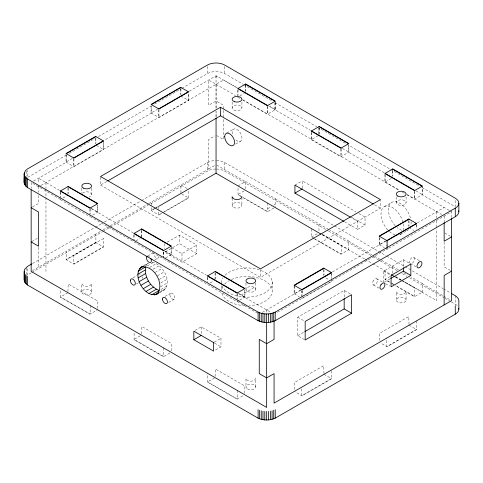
<?xml version="1.0" encoding="UTF-8"?>
<svg xmlns="http://www.w3.org/2000/svg" width="483" height="483" viewBox="0 0 483 483"><rect width="100%" height="100%" fill="white"/><g stroke="black" fill="none" stroke-linecap="round" stroke-linejoin="round"><path stroke-width="0.36" stroke-dasharray="2.42 1.81" d="M180.938 192.808L180.938 184.965L208.644 168.929L208.65 139.466L214.82 135.904M216.058 117.454L216.064 111.422L216.052 117.345M216.064 108.409L216.07 84.302L208.65 80.033L208.65 105.258L216.052 100.983L223.46 105.258L223.46 109.719M302.328 188.122L302.328 180.871L355.886 211.789M344.566 221.782L357.625 229.328L357.625 221.347L351.093 217.573M357.625 229.328L365.033 225.048L365.033 217.066L358.501 213.299M387.064 247.103L387.312 249.385M387.064 246.39L387.064 241.403M275.026 102.68L274.887 109.732L310.478 130.271M318.858 133.688L318.967 128.049M386.943 247.03L386.823 249.101L331.398 281.094L331.893 281.384L275.998 313.081M386.986 246.342L387.269 241.524M159.849 292.529C174.991 286.974 164.359 264.267 152.097 262.245M146.138 265.686L146.693 264.461L148.015 263.235M66.503 154.965L27.362 177.563L27.362 170.439M69.111 153.461L95.205 138.392M98.472 136.514L151.312 106.006L151.318 113.137L104.37 140.239M154.572 104.123L181.318 88.679M181.97 88.304L207.412 73.615A12.22 7.052 0 0 1 224.692 73.615L242.985 84.175M66.026 154.252L66.026 162.089L72.468 158.37M151.07 105.868L151.07 112.992L157.506 109.273M33.623 181.083L66.274 162.234L66.274 154.397M189.318 91.196L216.052 75.759L237.111 87.821M38.562 186.782L40.415 185.714M41.031 185.357L223.472 80.027L237.032 87.864M66.026 162.089L73.923 166.653L103.549 149.549L103.549 141.712M151.07 112.992L158.967 117.55L188.593 100.452L188.593 93.322M32.391 207.02L38.562 203.458L38.562 195.295M63.001 198.042L67.94 195.192M239.876 95.924L244.193 93.43M100.524 177.231L100.524 185.074L107.045 181.306M31.775 241.585L37.33 238.379M226.756 133.06L233.549 129.142M92.627 215.146L97.808 212.152L97.808 205.027M242.931 100.108L267.401 114.242L275.298 109.677L275.298 102.553M235.589 144.085L240.528 141.235M32.584 263.489L94.553 227.704M95.205 227.33L101.732 223.563M104.34 222.059L140.873 200.964M141.525 200.59L207.412 162.548L211.379 161.02L216.052 160.483M32.391 270.728L66.274 251.166L66.274 259.721L95.894 242.617L95.894 234.068L102.414 230.3M103.066 229.926L109.587 226.159M110.239 225.784L148.058 203.953M148.71 203.572L151.318 202.069L151.318 204.919M31.274 272.792L27.362 275.05L27.362 266.501M31.926 272.412L102.384 231.737M103.036 231.363L109.563 227.596M110.215 227.221L148.052 205.372M150.66 203.868L207.412 171.097A12.22 7.052 0 0 1 216.052 169.032M154.934 208.245L151.07 210.479L158.967 215.038L161.545 213.552M155.574 207.877L158.152 206.386M154.536 208.765L151.318 210.618L151.318 205.631M155.182 208.39L158.4 206.531M161.944 213.039L158.72 214.899L158.72 209.906M162.584 212.665L188.346 197.795L188.346 189.239M164.117 212.067L188.593 197.933L180.938 193.52M135.946 240.872L140.269 238.373M311.263 132.523L311.263 139.653L318.991 135.192M238.022 185.931L245.678 181.511L275.298 198.616L275.05 207.31M67.94 292.68L60.284 297.093L89.91 314.198L97.56 309.778M244.193 190.918L237.775 194.625L242.285 197.227M167.281 242.164L179.519 235.1L196.798 245.074L196.798 253.629L181.988 262.178L164.709 252.204L179.519 243.649L196.798 253.629M147.78 255.948L153.334 252.742M143.523 265.674L147.84 263.181M144.586 265.674L148.909 263.181M154.977 259.854L158.062 258.073M147.267 265.94L153.437 262.378M165.572 257.97L171.374 254.626L171.374 247.495M311.263 139.653L340.889 156.752L348.865 152.151L348.865 145.021M149.525 267.522L156.317 263.603M132.97 277.894L137.287 275.401M294.926 185.146L302.328 180.871M153.02 269.26L159.191 265.698M171.749 247.713L181.988 253.629L196.798 245.074M155.079 272.448L161.871 268.53M136.46 283.944L138.929 282.519M267.648 208.734L271.349 206.597M273.819 205.166L275.05 204.454M273.819 208.022L267.401 211.723L242.931 197.595M157.38 275.811L164.172 271.893M159.149 279.488L165.935 275.57M160.875 282.869L167.046 279.307M160.634 286.763L167.42 282.845M160.875 289.51L167.046 285.942M159.764 291.961L165.935 288.399M165.059 296.423L170.614 293.217M168.549 302.473L174.103 299.261M210.129 282.984L213.83 280.846M384.903 174.242L384.903 182.079L392.558 177.659M275.05 198.755L328.899 229.558M140.269 335.86L133.851 339.567L163.471 356.671L171.127 352.252M317.144 233.748L311.342 237.093L313.92 238.584M100.524 185.074L260.488 277.429L380.459 208.161L380.459 200.324M384.498 206.573L391.906 202.299M240.987 295.101L254.318 287.403M239.133 300.444L237.038 301.658L164.606 259.564M239.755 300.088L244.935 297.093L244.935 289.969M406.801 194.721L414.529 199.183L422.426 194.619L422.426 187.495M348.617 249.777L348.865 241.083L329.545 229.932M195.072 330.444L201.242 326.882L220.991 338.287L220.991 346.836L214.204 350.755M294.123 285.942L294.123 293.779L300.565 290.066M379.167 237.558L379.167 244.682L385.603 240.963M262.341 312.416L300.806 290.205M332.467 271.929L385.851 241.108M417.415 222.886L444.149 207.449M400.19 234.593L407.598 230.319M214.204 342.205L220.991 338.287M451.557 217.658L451.557 211.723L387.064 249.24L384.969 248.033M302.02 298.343L331.646 281.239L331.646 279.102M304.55 339.64L297.763 335.721L297.763 317.192L344.174 290.398L350.344 293.96M383.671 282.555L383.671 271.156L403.42 259.751L409.59 263.32M393.524 284.258L385.15 279.422L384.903 271.011L390.699 274.362M381.57 260.252L399.888 270.54M214.452 377.978L207.412 382.041L237.038 399.139L243.456 395.438M390.089 276.572L384.903 279.566L391.345 283.286M384.305 282.193L390.041 278.878M297.763 335.721L304.212 331.996M422.178 292.251L422.426 283.557L410.834 276.862M208.644 168.929L214.82 165.397M217.374 76.519L215.72 77.195L214.331 76.755M164.172 290.035L161.871 290.742L160.531 290.609M216.583 160.501L220.731 161.02L224.692 162.548L333.777 225.525M419.359 260.651L413.291 257.288A3.49 2.017 -60 0 0 410.828 258.713L410.315 259.462A3.49 2.017 -60 0 0 409.922 263.126M401.868 230.343L399.495 229.268A16.06 9.274 60 0 1 397.135 227.559M395.034 234.877L392.087 233.543A16.06 9.274 60 0 1 389.159 231.327M274.441 109.176L268.663 105.868L275.298 109.677M243.637 84.549L272.376 101.14M274.99 102.65L316.794 126.788M317.446 127.162L346.19 143.759M346.842 144.133L389.95 169.026M390.602 169.4L418.695 185.617M421.961 187.501L455.27 206.736L455.27 199.612M342.423 148.432L348.865 152.151M415.99 190.906L422.426 194.619M384.154 172.811L348.617 152.29L348.617 145.166M449.087 210.298L422.178 194.764L422.178 186.927M449.703 210.654L451.557 211.723M242.532 99.595L399.32 190.115M407.048 194.577L441.679 214.573M237.775 97.137L240.353 98.623M384.903 182.079L399.073 190.26M402.291 192.119L404.223 193.23M444.771 233.029L450.325 236.235M374.585 204.768L380.459 208.161M180.938 96.032L188.593 100.452M409.035 227.722L413.973 230.572M216.674 135.548L223.46 139.466L223.46 118.643M450.325 270.444L444.149 266.882L444.149 242.261M351.968 217.507L365.033 225.048M379.167 244.682L384.353 247.676M410.315 263.489L415.869 266.694M334.429 225.905L386.032 255.694M386.684 256.075L404.319 266.254M404.977 266.634L442.863 288.508M443.515 288.882L450.699 293.03M403.752 272.774L407.616 275.002M216.704 165.071L245.43 181.65L245.43 188.781M348.617 241.228L371.88 254.656M374.464 256.153L380.924 259.878M422.178 283.696L443.068 295.759M443.72 296.133L450.253 299.907M216.583 169.038A12.22 7.052 0 0 1 224.692 171.097L327.897 230.687M328.549 231.061L372.315 256.328M372.967 256.702L398.445 271.41M402.363 273.674L406.934 276.318M409.548 277.822L444.167 297.812M444.819 298.186L450.699 301.579M451.351 301.96L455.27 304.224A12.22 7.052 0 0 1 457.92 306.512M322.463 234.394L348.865 249.639L340.962 254.197L314.56 238.952M395.378 276.493L401.174 279.838M401.82 280.212L422.426 292.106L414.529 296.671L395.209 285.513M322.215 234.533L364.472 258.936M365.118 259.305L372.23 263.41M372.876 263.784L385.15 270.872M395.776 277.007L400.926 279.983M403.504 281.468L436.747 300.661L436.747 228.942M322.288 234.865L341.209 245.503L341.209 254.052L314.807 238.813M395.209 276.964L401.005 280.309M401.651 280.683L414.776 287.977L414.776 296.526L396.096 285.743M383.671 271.156L389.841 274.718M314.161 238.439L311.589 236.954L311.589 228.399M391.991 283.654L394.563 285.145M385.525 283.63L389.841 286.123M376.649 278.757L382.204 281.963M373.413 284.934L378.968 288.14M187.108 188.527L180.69 184.826L151.318 202.069M409.035 325.21L416.69 329.629L387.064 346.728L380.646 343.027M96.515 145.486L103.549 149.549M325.844 277.888L328.929 279.669M294.123 293.779L299.309 296.773M297.763 317.192L304.55 321.11M91.372 208.433L97.808 212.152M165.578 251.275L171.374 254.626M238.644 293.459L244.935 297.093M59.536 190.344L38.562 178.233L38.562 183.425M91.124 208.578L133.103 232.812M164.685 251.045L206.664 275.286M238.397 293.604L270.981 312.416M60.532 199.467L31.16 182.508L31.16 188.442M90.158 216.571L163.954 259.19M237.286 301.513L258.61 313.823M60.284 199.612L89.91 216.71M95.894 234.068L66.274 251.166M323.99 374.307L331.646 378.726L302.02 395.831L294.986 391.767M214.621 343.159L220.991 346.836M216.07 84.302L235.438 95.501M91.589 292.106L91.42 291.376A4.89 2.82 0 0 0 83.559 289.945A4.89 2.82 0 0 0 84.634 294.666A4.89 2.82 0 0 0 91.589 292.106L91.589 283.557C90.442 287.421 82.955 287.421 81.814 283.557L81.814 292.106M163.761 251.939L163.876 256.286M416.443 224.873L416.443 229.147M386.817 241.259L386.817 246.252M455.27 295.668L455.27 304.224M444.149 215.998L444.149 221.932M436.747 211.723L436.747 217.712M436.747 220.707L436.747 228.193M416.69 224.299L416.69 228.58M416.443 320.935L416.443 329.484L386.817 346.589L386.817 338.034M414.776 191.202L414.776 199.038M414.529 191.34L414.529 199.183M409.035 220.598L409.035 226.298M409.035 324.498L408.787 316.516L379.167 333.62L379.415 340.883M408.787 220.453L408.787 226.153M406.082 196.901L406.082 202.6A4.89 2.82 0 0 1 398.753 205.046A4.89 2.82 0 0 1 398.753 200.161A4.89 2.82 0 0 1 406.082 202.6M406.082 300.088A4.89 2.82 0 0 0 398.753 297.643A4.89 2.82 0 0 0 398.753 302.533A4.89 2.82 0 0 0 406.082 300.088L406.082 291.539C404.941 295.403 397.455 295.403 396.308 291.539L396.308 300.088M403.42 259.751L403.42 266.882M396.308 196.901L396.308 202.6M392.806 171.103L392.806 176.096M392.558 170.535L392.558 176.235M392.558 266.598L392.558 273.722M387.312 241.548L387.312 247.96M385.15 174.81L385.15 181.934M379.415 237.696L379.415 244.827M344.174 290.398L344.174 297.806M341.137 148.77L341.137 156.613M340.889 148.915L340.889 156.752M331.646 272.69L331.646 278.389M331.398 273.97L331.398 278.244M331.398 370.745L331.398 378.581L301.772 395.686L301.772 387.137M323.99 269.695L323.99 275.395M323.99 373.594L323.743 365.613L294.123 382.717L294.37 389.986M323.743 269.55L323.743 275.256M319.239 127.923L319.239 134.334M318.991 128.061L318.991 133.767M318.991 224.124L318.991 231.961M311.511 132.384L311.511 139.509M302.267 290.645L302.267 294.92M302.02 290.5L302.02 296.918M301.772 290.361L301.772 296.061M294.37 286.087L294.37 293.924M275.05 102.692L275.05 109.822M272.164 281.571L272.164 290.12M267.648 106.26L267.648 114.097M267.648 203.029L267.648 211.584L238.022 194.48L238.022 186.643M267.401 106.399L267.401 114.242M266.658 309.923L266.658 312.918M260.488 269.586L260.488 277.429M255.749 282.984L255.749 289.395M255.749 386.883L255.749 378.334C254.601 382.198 247.121 382.198 245.974 378.334L245.974 386.883M245.974 282.984L245.974 289.395M245.678 85.449L245.678 91.148M245.43 84.881L245.43 91.293M244.688 290.108L244.688 297.238M244.688 393.301L244.935 386.032L215.315 368.927L215.068 376.909M241.923 102.124L241.923 107.824A4.89 2.82 0 0 1 234.593 110.269A4.89 2.82 0 0 1 234.593 105.379A4.89 2.82 0 0 1 241.923 107.824M241.923 197.475L241.923 205.311M238.022 89.868L238.022 95.568M237.775 90.007L237.775 95.712M237.286 293.676L237.286 298.663M237.286 390.445L237.286 399L207.66 381.896L207.66 373.347M237.038 293.815L237.038 300.233M232.148 102.124L232.148 107.824M232.148 198.187L232.148 205.311M224.692 66.485L224.692 73.615M224.692 162.548L224.692 171.097M223.46 110.468L223.46 117.9M221.661 285.682L221.661 289.957M216.052 75.759L216.052 108.421M215.315 272.865L215.315 279.277M215.068 273.01L215.068 278.709M207.66 277.284L207.66 282.271M207.412 66.485L207.412 73.615M207.412 162.548L207.412 171.097M207.412 277.429L207.412 281.704M201.242 326.882L201.242 335.431M188.346 93.895L188.346 100.307M181.988 253.629L181.988 262.178M180.938 88.902L180.938 94.608M180.69 88.763L180.69 94.463M179.519 235.1L179.519 243.649M171.127 247.64L171.127 254.764M171.127 350.827L171.374 343.558L141.748 326.454L141.501 334.435M164.709 243.649L164.709 248.636M163.719 251.915L163.719 256.902M163.719 347.977L163.719 356.526L134.099 339.422L134.099 331.586M163.471 252.06L163.471 257.759M158.967 109.713L158.967 117.55M158.72 109.569L158.72 117.411M158.72 206.344L158.72 209.193M141.748 230.397L141.748 236.809M141.501 230.536L141.501 236.948M134.099 234.81L134.099 239.803M133.851 234.955L133.851 240.655M103.302 141.567L103.302 149.404M97.56 205.166L97.56 212.297M97.56 308.353L97.808 301.084L68.188 283.986L67.94 291.967M95.894 138.005L95.894 143.705M95.646 138.573L95.646 143.56M91.589 188.207L91.589 194.619M90.158 208.728L90.158 213.721M90.158 305.504L90.158 314.059L60.532 296.954L60.532 288.399M89.91 208.873L89.91 215.285M81.814 188.207L81.814 193.194M73.923 158.81L73.923 166.653M73.676 158.672L73.676 166.508M68.188 187.923L68.188 193.623M67.94 188.062L67.94 193.768M60.532 192.343L60.532 196.617M60.284 191.769L60.284 198.187M45.97 182.508L45.97 188.497M45.97 189.245L45.97 196.732M45.97 197.481L45.97 271.44M38.562 186.39L38.562 192.331M38.562 247.29L38.562 267.165M26.239 171.296L26.239 176.289M26.239 268.071L26.239 274.489M82.466 193.212A4.89 2.82 0 0 1 90.158 192.626A4.89 2.82 0 0 1 89.144 197.064M148.269 256.201A3.49 2.017 60 0 1 149.549 256.944M158.78 256.473A3.49 2.017 60 0 1 155.991 257.693A3.49 2.017 60 0 1 153.932 252.935M139.629 274.592A3.49 2.017 60 0 1 140.269 274.863M142.014 276.705A3.49 2.017 60 0 1 142.654 278.353M232.269 133.912A6.979 4.033 60 0 1 236.893 129.408A6.979 4.033 60 0 1 241.874 139.134A6.979 4.033 60 0 1 234.949 139.152M413.804 257.445A3.49 2.017 -60 0 1 414.342 260.24A3.49 2.017 -60 0 1 412.059 263.32M408.6 229.63A16.06 9.274 60 0 1 406.457 230.759M395.172 225.658A16.06 9.274 60 0 1 392.087 202.208A16.06 9.274 60 0 1 410.508 218.316M411.069 221.769A16.06 9.274 60 0 1 410.924 225.102M401.645 233.476A16.06 9.274 60 0 1 397.799 235.233M387.764 229.938A16.06 9.274 60 0 1 384.679 206.483A16.06 9.274 60 0 1 403.1 222.591M403.377 223.846A16.06 9.274 60 0 1 403.396 229.98M231.466 279.536A25.309 14.611 0 0 1 270.45 285.737A25.309 14.611 0 0 1 249.349 305.654M244.941 305.679A25.309 14.611 0 0 1 221.661 292.1M221.745 289.546A25.309 14.611 0 0 1 222.929 286.443M224.613 284.191A25.309 14.611 0 0 1 228.972 280.804M225.078 275.165A25.309 14.611 0 0 1 265.004 272.34A25.309 14.611 0 0 1 259.232 295.324A25.309 14.611 0 0 1 222.343 286.069M221.606 282.911A25.309 14.611 0 0 1 222.929 277.894M373.649 280.285L373.166 281.052A3.49 2.017 -60 0 0 373.764 285.024A3.49 2.017 -60 0 0 377.338 281.535A3.49 2.017 -60 0 0 375.496 278.776L373.649 280.285M95.646 242.472L66.026 259.576L73.923 264.141L103.549 247.036L95.646 242.472M103.549 238.481L73.676 255.447L73.676 263.996L103.302 246.891L103.549 238.481M233.579 207.31A4.89 2.82 0 0 0 241.76 206.042A4.89 2.82 0 0 0 235.77 202.588A4.89 2.82 0 0 0 233.579 207.31M247.405 388.881A4.89 2.82 0 0 0 255.579 387.614A4.89 2.82 0 0 0 249.596 384.16A4.89 2.82 0 0 0 247.405 388.881M169.889 294.817A3.49 2.017 60 0 0 173.596 299.424A3.49 2.017 60 0 0 173.596 294.485A3.49 2.017 60 0 0 169.889 294.817M247.405 291.394A4.89 2.82 0 0 0 255.579 290.126A4.89 2.82 0 0 0 249.596 286.673A4.89 2.82 0 0 0 247.405 291.394"/><path stroke-width="0.72" d="M158.72 206.344L216.052 173.204L216.058 118.208M343.908 221.407L294.926 193.128L294.926 185.146L350.441 217.199M158.617 293.241C145.866 301.12 130.066 274.145 142.286 266.387M151.783 294.757L159.191 290.482C150.147 287.017 144.061 276.481 145.582 266.912L138.18 271.192M24.15 173.952L25.339 170.819L27.362 169.014L207.412 65.06A12.22 7.052 0 0 1 224.692 65.06L455.27 198.187A12.22 7.052 0 0 1 455.27 208.161L455.27 216.71L275.219 320.664C269.894 323.145 263.428 323.145 258.097 320.664L27.362 187.446C22.472 184.748 24.446 178.402 24.15 173.952L24.681 176.084L27.362 178.897L258.097 312.115C263.428 314.596 269.894 314.596 275.219 312.115L455.27 208.161M24.15 182.508L24.283 181.433M458.747 308.287A12.22 7.052 0 0 1 455.27 314.198L275.219 418.151C269.894 420.633 263.428 420.633 258.097 418.151L27.362 284.934L24.681 282.12L24.283 278.92M241.923 196.762C240.782 200.626 233.295 200.626 232.148 196.762L232.148 198.187M156.764 294.31C165.687 284.91 153.66 264.074 141.054 267.099M66.274 153.679L95.894 136.58M151.318 104.582L180.938 87.477M73.676 157.959L103.302 140.855M158.72 108.856L188.346 91.758M220.496 107.256L100.524 176.518L260.488 268.874L380.459 199.612L220.496 107.256L220.496 115.805L373.281 204.013M107.697 180.932L220.496 115.805M31.926 263.863L27.362 266.501L24.681 269.315L24.283 270.365L24.283 281.07M139.285 268.735L143.608 266.242M137.8 274.29L145.208 270.015M138.18 277.828L145.582 273.553M139.285 281.565L146.693 277.29M294.926 193.128L302.328 188.847M141.054 285.242L148.462 280.967M143.354 288.605L150.762 284.33M146.035 291.436L153.437 287.162M148.909 293.531L156.317 289.257M154.463 295.022L159.402 292.173M213.981 342.791L193.834 331.157L193.834 339.712L201.242 335.431M294.37 285.375L323.99 268.27M379.415 236.272L409.035 219.173M301.772 289.649L331.398 272.545M386.817 240.546L416.443 223.448M451.557 236.948L444.149 241.228L444.149 222.675M390.681 278.51L403.42 271.156L410.828 275.431L410.828 264.032L391.079 275.431L391.079 286.836L410.828 275.431M304.851 331.628L344.174 308.927L351.582 313.201L351.582 294.672L305.171 321.467L305.171 339.996L351.582 313.201M451.557 271.156L444.149 275.431L444.149 304.936M245.43 84.169L275.05 101.267M318.991 126.637L348.617 143.741M392.558 169.11L422.178 186.215M238.022 88.443L267.648 105.548M385.15 173.385L414.776 190.489M311.511 130.959L341.137 148.058M451.351 293.41L456.326 296.363L458.433 298.832L458.85 300.661L458.85 309.211M321.002 234.122L216.052 173.204M391.345 274.73L394.563 276.59M67.94 186.637L97.56 203.741M141.501 229.111L171.127 246.215M215.068 271.585L244.688 288.683M60.532 190.918L90.158 208.016M134.099 233.386L163.719 250.49M207.66 275.859L237.286 292.964M31.16 207.732L38.562 212.007L38.562 246.215L31.16 241.941M193.834 339.712L213.583 351.111L213.583 342.562M458.85 203.174L458.85 211.723M455.27 305.648L455.27 314.198M451.557 218.401L451.557 300.661L274.066 403.13L274.066 373.631L266.658 377.905L259.256 373.631L259.256 339.422L266.658 343.697L274.066 339.422L274.066 320.875M403.42 267.594L403.42 271.156M344.174 298.548L344.174 308.927M275.219 312.115L275.219 320.664M275.219 409.596L275.219 418.151M273.728 312.761L273.728 321.316M273.728 410.248L273.728 418.797M272.092 313.28L272.092 321.835M272.092 410.767L272.092 419.316M270.347 313.66L270.347 322.209M270.347 411.148L270.347 419.697M268.524 313.89L268.524 322.439M268.524 411.377L268.524 419.926M266.658 313.968L266.658 407.41L31.16 271.44L31.16 189.928M266.658 411.456L266.658 420.005M264.799 313.89L264.799 322.439M264.799 411.377L264.799 419.926M262.975 313.66L262.975 322.209M262.975 411.148L262.975 419.697M261.225 313.28L261.225 321.835M261.225 410.767L261.225 419.316M259.588 312.761L259.588 321.316M259.588 410.248L259.588 418.797M258.097 312.115L258.097 320.664M258.097 409.596L258.097 418.151M27.362 178.897L27.362 187.446M27.362 276.385L27.362 284.934M26.239 178.04L26.239 186.589M26.239 275.521L26.239 284.076M25.339 177.092L25.339 185.641M25.339 274.579L25.339 283.129M24.681 176.084L24.681 184.633M24.681 273.571L24.681 282.12M24.283 172.878L24.283 183.582M24.15 271.44L24.15 279.995M458.747 210.805A12.22 7.052 0 0 1 455.27 216.71M150.654 258.32A3.49 2.017 60 0 1 150.654 262.347A3.49 2.017 60 0 1 147.164 260.337A3.49 2.017 60 0 1 147.164 256.304M381.051 284.559L380.574 285.332A3.49 2.017 -60 0 0 381.165 289.299A3.49 2.017 -60 0 0 384.74 285.809A3.49 2.017 -60 0 0 382.904 283.05L381.051 284.559M418.23 262.987L417.717 263.736A3.49 2.017 -60 0 0 417.717 267.763A3.49 2.017 -60 0 0 421.212 265.753A3.49 2.017 -60 0 0 421.212 261.72L420.699 261.563A3.49 2.017 -60 0 0 418.23 262.987M95.646 136.435L66.026 153.54L73.923 158.098L103.549 141L95.646 136.435M180.69 87.338L151.07 104.443L158.967 109.001L188.593 91.897L180.69 87.338M68.188 186.498L60.284 191.057L89.91 208.161L97.808 203.603L68.188 186.498M245.678 84.024L237.775 88.582L267.401 105.686L275.298 101.128L245.678 84.024M141.748 228.966L133.851 233.531L163.471 250.635L171.374 246.07L141.748 228.966M319.239 126.498L311.263 131.098L340.889 148.203L348.865 143.596L319.239 126.498M215.315 271.44L207.412 275.998L237.038 293.103L244.935 288.544L215.315 271.44M392.806 168.965L384.903 173.53L414.529 190.628L422.426 186.07L392.806 168.965M323.743 268.125L294.123 285.23L302.02 289.788L331.646 272.69L323.743 268.125M408.787 219.028L379.167 236.133L387.064 240.691L416.69 223.587L408.787 219.028M247.405 282.845A4.89 2.82 0 0 0 255.579 281.577A4.89 2.82 0 0 0 249.596 278.123A4.89 2.82 0 0 0 247.405 282.845M397.738 196.044A4.89 2.82 0 0 0 405.919 194.782A4.89 2.82 0 0 0 399.93 191.322A4.89 2.82 0 0 0 397.738 196.044M83.245 188.062A4.89 2.82 0 0 0 91.42 186.8A4.89 2.82 0 0 0 85.437 183.347A4.89 2.82 0 0 0 83.245 188.062M234.593 101.72A4.89 2.82 0 0 0 241.923 99.275A4.89 2.82 0 0 0 234.593 96.829A4.89 2.82 0 0 0 234.593 101.72M162.487 299.092A3.49 2.017 60 0 0 166.188 303.698A3.49 2.017 60 0 0 166.188 298.76A3.49 2.017 60 0 0 162.487 299.092M130.392 280.563A3.49 2.017 60 0 0 134.099 285.169A3.49 2.017 60 0 0 134.099 280.231A3.49 2.017 60 0 0 130.392 280.563M224.692 136.617A6.979 4.033 60 0 0 232.1 145.83A6.979 4.033 60 0 0 232.1 135.952A6.979 4.033 60 0 0 224.692 136.617"/></g></svg>
